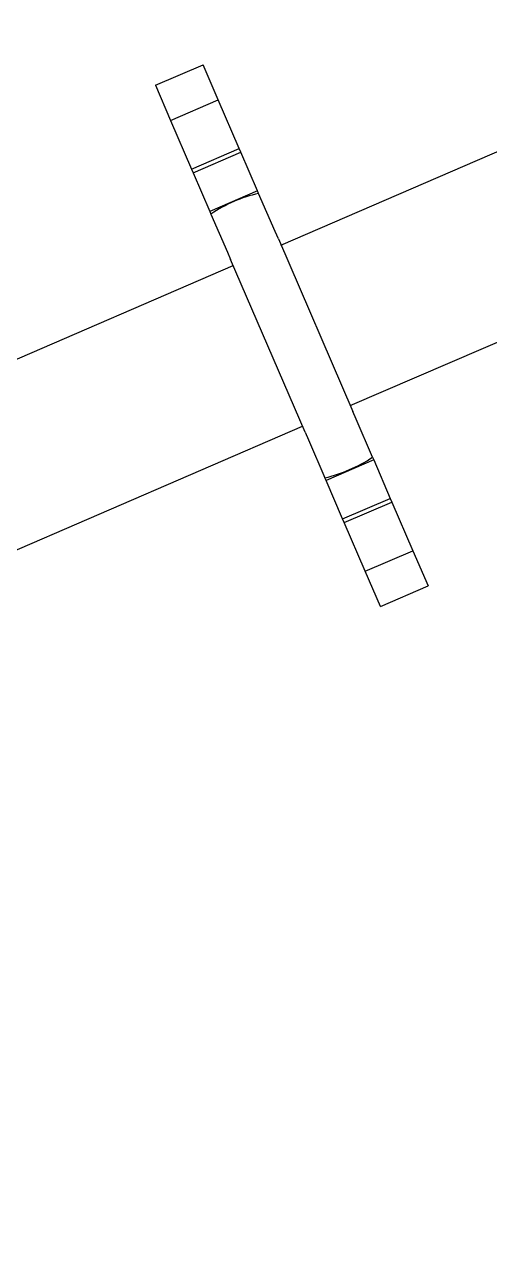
# Model space of a CAD drawing. Header units: millimetres. Extents: x 0 to 118900, y 0 to 84100.
# Drawn here: x 103346 to 104241, y 49866 to 52228 of the extents above; entities that cross this region are included whole.
import ezdxf

# ---------------------------------------------------------------- set-up
doc = ezdxf.new("R2010")
doc.units = ezdxf.units.MM
doc.header["$LTSCALE"] = 100
doc.layers.add('Hatch', color=7, linetype='Continuous', lineweight=18)
doc.layers.add('Visible', color=7, linetype='Continuous', lineweight=25)

msp = doc.modelspace()

# ---------------------------------------------------------------- hatches: boundary and pattern name
at = {"layer": 'Hatch'}
h = msp.add_hatch(dxfattribs=at)
h.set_pattern_fill('ANSI31', color=256, scale=2540, angle=-14.999977780745, style=0)
h.set_pattern_definition([(30.000022219255, (0, 0), (-158.7501066304332, 274.9630041384224), [])])
edge = h.paths.add_edge_path()
edge.add_ellipse((124332.2622465157, 60471.07866336872), major_axis=(-17332.23359133624, 16427.05325782307), ratio=1, start_angle=37.03822806490627, end_angle=90)
edge.add_line((107905.2089886926, 43138.84507203248), (107905.2089886927, 43111.29982651011))
edge.add_ellipse((124332.2622465159, 60471.07866336886), major_axis=(12800.00000004463, -20183.40902818125), ratio=1, start_angle=269.9999999999993, end_angle=284.19908983171774, ccw=False)
edge.add_ellipse((124332.2622464058, 60471.07866329968), major_axis=(12599.99999993093, -20308.86505926747), ratio=1, start_angle=269.9999999999999, end_angle=270.5659876102085, ccw=False)
edge.add_ellipse((124332.2622465156, 60471.07866336872), major_axis=(-2400.000000000056, -23779.19258511519), ratio=1, start_angle=270.00000000000017, end_angle=307.5795037802839, ccw=False)
edge.add_ellipse((124332.262246393, 60471.07866338189), major_axis=(-2599.999999986878, -23758.15649401633), ratio=1, start_angle=269.99999999999784, end_angle=270.4821088476203, ccw=False)
edge.add_ellipse((124332.2622452239, 60471.0786635121), major_axis=(-2674.835678281266, -23749.84745281678), ratio=1, start_angle=270, end_angle=270.1805070568376, ccw=False)
edge.add_line((100582.4147924071, 63145.91434179336), (100602.2891417411, 63143.67598557709))

# ---------------------------------------------------------------- linework, layer by layer
at = {"layer": 'Visible'}
for p, q in [((103839.9157453286, 51803.20958722648), (107905.2089886899, 53559.11939679449)), ((103973.3844421007, 51494.20203556802), (107905.2089886899, 53192.46311479781)), ((103598.2090654805, 52110.61642007675), (103690.0116654979, 52150.26843931979)), ((103719.2991957329, 52082.46176831068), (103690.0116654979, 52150.26843931977)), ((103598.2090654805, 52110.61642007675), (103627.4965957155, 52042.80974906767)), ((103627.4965957154, 52042.80974906762), (103719.2991957328, 52082.46176831065)), ((103759.7199991637, 51988.87927439034), (103719.2991957329, 52082.46176831068)), ((103627.4965957154, 52042.80974906762), (103667.9173991463, 51949.22725514729)), ((103667.9173991463, 51949.2272551473), (103759.7199991636, 51988.87927439033)), ((103670.9814719024, 51942.13329496514), (103762.7840719198, 51981.78531420817)), ((103762.7840719197, 51981.78531420816), (103759.7199991636, 51988.87927439033)), ((103794.8313994492, 51907.58914344622), (103762.7840719198, 51981.78531420815)), ((103667.9173991463, 51949.2272551473), (103670.9814719024, 51942.13329496513)), ((103670.9814719024, 51942.13329496514), (103703.0287994319, 51867.9371242032)), ((103794.8313994492, 51907.58914344622), (103703.0287994318, 51867.93712420318)), ((103796.9988190592, 51902.57112016981), (103794.8313994493, 51907.58914344624)), ((103828.6694906744, 51829.24698550851), (103796.9988190592, 51902.57112016981)), ((103703.0287994319, 51867.93712420323), (103705.1962190418, 51862.9191009268)), ((103705.1962190417, 51862.91910092677), (103736.8668906569, 51789.59496626547)), ((103834.8985952607, 51814.82532407176), (103828.6694906744, 51829.24698550851)), ((103834.8985952607, 51814.82532407177), (103978.4015921686, 51482.58629872273)), ((103736.866890657, 51789.59496626547), (103743.0959952433, 51775.17330482873)), ((103886.5989921512, 51442.93427947969), (103743.0959952433, 51775.17330482874)), ((103014.6103711724, 51446.73793423157), (103748.1131453112, 51763.55756798341)), ((103984.6306967549, 51468.16463728598), (103978.4015921686, 51482.58629872273)), ((104016.3013683701, 51394.84050262469), (103984.6306967549, 51468.164637286)), ((103148.0790679445, 51137.7303825731), (103881.5818420832, 51454.55001632494)), ((103886.5989921512, 51442.93427947969), (103892.8280967375, 51428.51261804294)), ((103892.8280967375, 51428.51261804293), (103924.4987683527, 51355.18848338162)), ((104018.4687879799, 51389.82247934824), (103926.6661879625, 51350.1704601052)), ((104016.3013683701, 51394.84050262469), (104018.46878798, 51389.82247934827)), ((104018.4687879799, 51389.82247934824), (104050.5161155094, 51315.62630858634)), ((103926.6661879626, 51350.17046010525), (103924.4987683527, 51355.18848338167)), ((103958.713515492, 51275.97428934334), (103926.6661879626, 51350.17046010524)), ((103958.713515492, 51275.97428934334), (104050.5161155094, 51315.62630858638)), ((104050.5161155094, 51315.62630858638), (104053.5801882655, 51308.53234840421)), ((103961.7775882481, 51268.88032916112), (104053.5801882655, 51308.53234840417)), ((104053.5801882655, 51308.53234840418), (104094.0009916963, 51214.94985448389)), ((103961.7775882481, 51268.88032916112), (103958.713515492, 51275.97428934329)), ((104002.1983916789, 51175.29783524086), (103961.7775882481, 51268.88032916115)), ((104002.1983916789, 51175.29783524086), (104094.0009916963, 51214.94985448391)), ((104094.0009916963, 51214.9498544839), (104123.2885219313, 51147.1431834748)), ((104031.4859219139, 51107.49116423176), (104002.1983916789, 51175.29783524085)), ((104031.4859219139, 51107.49116423176), (104123.2885219313, 51147.1431834748))]:
    msp.add_line(p, q, dxfattribs=at)
for centre, radius, start, end in [((124332.2622465157, 60471.07866336872), 23900.00000000006, 173.5741192067048, 226.5813163333601), ((124332.2622465157, 60471.07866336872), 23880.00000000006, 173.5741192067048, 226.5358911417985), ((103860.7487937059, 51628.87980177573), 281.0177877497385, 103.1119167826488, 123.6097199183541), ((103860.7487937059, 51628.87980177573), 281.0177877497385, 283.1119167826488, 303.6097199183541)]:
    msp.add_arc(centre, radius, start, end, dxfattribs=at)

doc.saveas('drawing.dxf')
